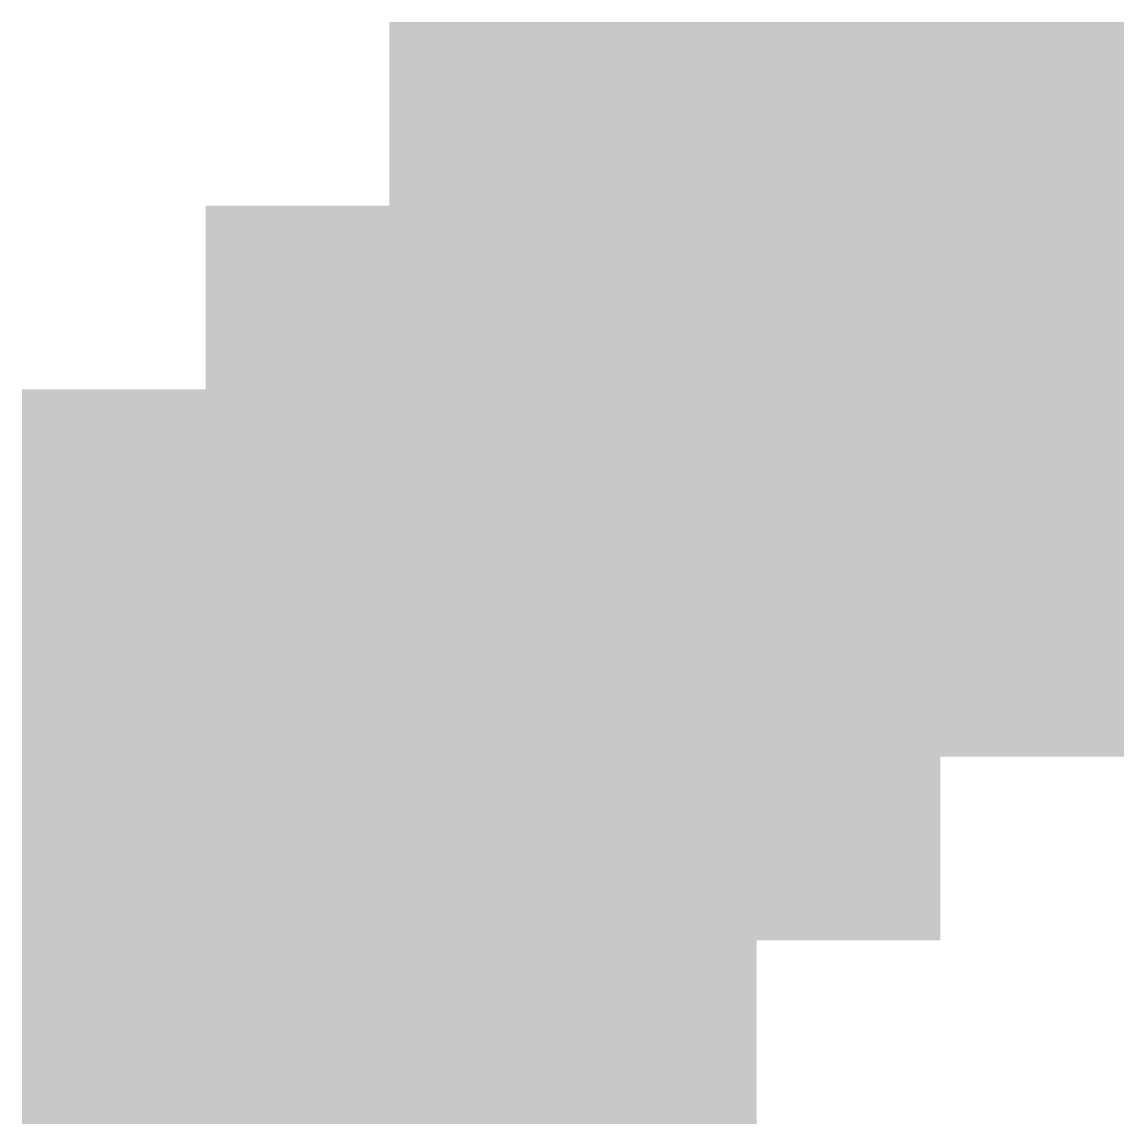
# Model space of a CAD drawing. Header units: metres. Extents: x 0 to 150, y 0 to 150.
import ezdxf

# ---------------------------------------------------------------- set-up
doc = ezdxf.new("R2010")
doc.units = ezdxf.units.M

msp = doc.modelspace()

# ---------------------------------------------------------------- linework, layer by layer
at = {"color": 3}
msp.add_solid([(50, 50), (150, 50), (50, 150), (150, 150)], dxfattribs=at)
at = {"color": 5}
msp.add_solid([(25, 25), (125, 25), (25, 125), (125, 125)], dxfattribs=at)
at = {"color": 1}
msp.add_solid([(0, 0), (100, 0), (0, 100), (100, 100)], dxfattribs=at)

doc.saveas('drawing.dxf')
